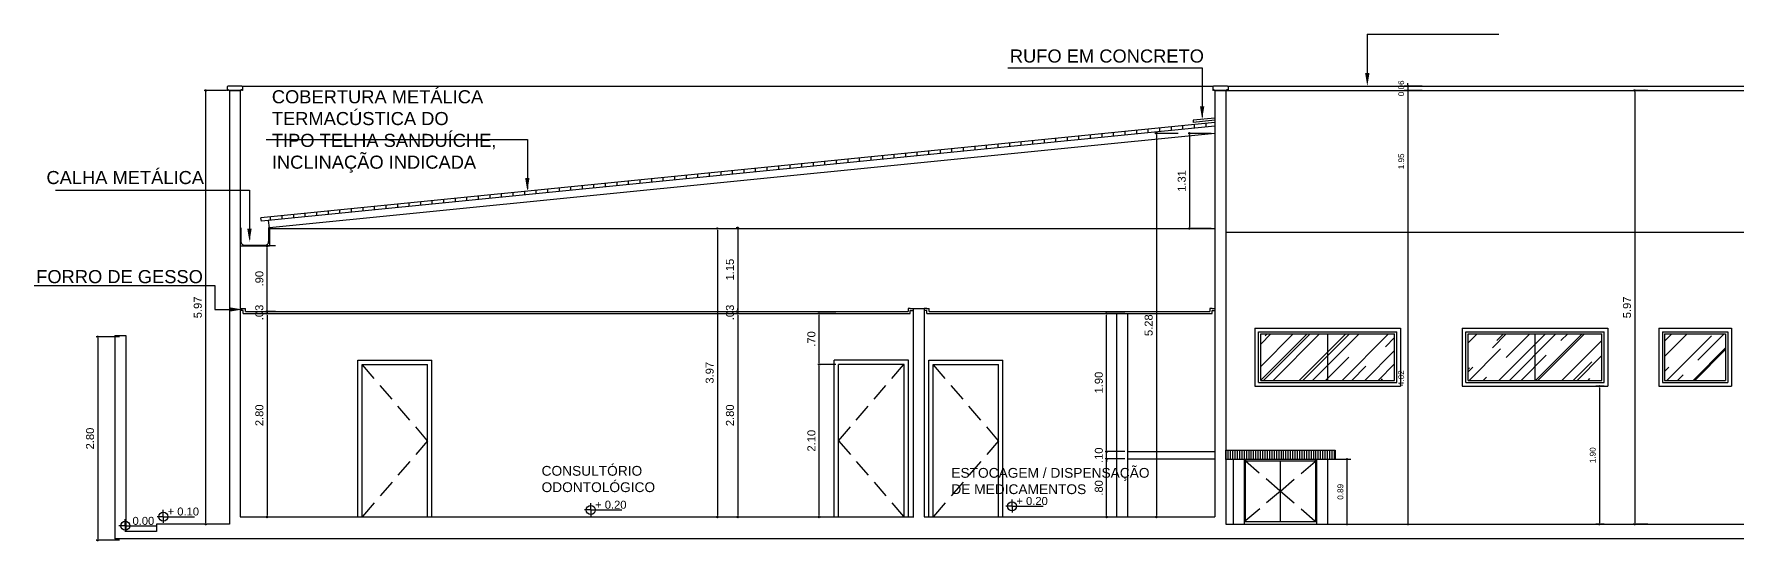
# Model space of a CAD drawing. Header units: millimetres. Extents: x 2125 to 3408, y 1171 to 1686.
# Drawn here: x 2523.43 to 2546.85, y 1482.05 to 1489.02 of the extents above; entities that cross this region are included whole.
import ezdxf

# ---------------------------------------------------------------- set-up
doc = ezdxf.new("R2010")
doc.units = ezdxf.units.MM
doc.linetypes.add('HIDDEN', pattern=[0.375, 0.25, -0.125])
for name, color, linetype in [('cobertura', 1, 'Continuous'), ('cotas', 7, 'Continuous'), ('ESQUADRIA', 3, 'Continuous'), ('Esquadrias_Portas', 2, 'Continuous'), ('LAYOUT', 7, 'Continuous'), ('PAREDE', 4, 'Continuous'), ('Paredes_Alvenaria', 4, 'Continuous'), ('TEXTO01', 7, 'Continuous'), ('TEXTO02', 3, 'Continuous'), ('TEXTO03', 2, 'Continuous')]:
    doc.layers.add(name, color=color, linetype=linetype)
doc.styles.add('ROMANS', font='arial.ttf')
doc.styles.get("Standard").update_dxf_attribs({"font": 'arial.ttf'})
doc.styles.add('TEXTO1', font='swissko.ttf', dxfattribs={"width": 0.6, "height": 0.1})
doc.dimstyles.new('ESCALA 50', dxfattribs={"dimtxt": 0.08, "dimasz": 0.02, "dimexe": 0.05, "dimexo": 0.05, "dimgap": 0.05, "dimtad": 1, "dimlfac": -10, "dimzin": 1, "dimdsep": 46, "dimtxsty": 'ROMANS', "dimblk1": 'PPC', "dimblk2": 'PPC', "dimsah": 1, "dimcen": 0.02, "dimclrd": 7, "dimclre": 7, "dimclrt": 3, "dimadec": 0, "dimazin": 0, "dimtfac": 1, "dimtix": 1, "dimtmove": 1, "dimatfit": 3, "dimldrblk": 'PPC', "dimfxl": 0, "dimtolj": 1, "dimtzin": 12, "dimarcsym": 0})
doc.dimstyles.new('ESCALA75', dxfattribs={"dimtxt": 0.11, "dimasz": 0.02, "dimexe": 0.02, "dimexo": 0.04, "dimgap": 0.05, "dimtad": 1, "dimzin": 4, "dimdsep": 46, "dimtxsty": 'ROMANS', "dimblk1": 'PPC', "dimblk2": 'PPC', "dimsah": 1, "dimcen": 0.02, "dimclrd": 7, "dimclre": 7, "dimclrt": 3, "dimazin": 1, "dimtfac": 1, "dimtix": 1, "dimtmove": 0, "dimatfit": 3, "dimldrblk": 'PPC', "dimfxl": 0, "dimtolj": 1, "dimtzin": 12, "dimarcsym": 0})

# ---------------------------------------------------------------- blocks, each defined once
blk = doc.blocks.new('PPC')
at = {"color": 2}
blk.add_circle((0, 0), 0.5, dxfattribs=at)
blk = doc.blocks.new('*D398')
at = {"color": 7, "lineweight": -2, "transparency": 16777216}
for p, q in [((2524.607, 1484.856), (2524.287, 1484.856)), ((2524.307, 1484.836), (2524.307, 1482.076)), ((2524.607, 1482.056), (2524.287, 1482.056))]:
    blk.add_line(p, q, dxfattribs=at)
at = {"layer": 'DEFPOINTS', "color": 0, "transparency": 16777216}
for p in [(2524.841, 1484.856), (2524.307, 1482.056), (2524.841, 1482.056)]:
    blk.add_point(p, dxfattribs=at)
at = {"color": 7, "lineweight": -2, "transparency": 16777216, "xscale": 0.02, "yscale": 0.02, "zscale": 0.02}
for p, rotation in [((2524.307, 1484.856), 90), ((2524.307, 1482.056), 270)]:
    blk.add_blockref('PPC', p, dxfattribs=dict(at, rotation=rotation))
at = {"color": 3, "transparency": 16777216, "insert": (2524.201, 1483.456), "char_height": 0.11, "attachment_point": 5, "rotation": 90, "style": 'ROMANS'}
blk.add_mtext('\\A1;2.80', dxfattribs=at)
blk = doc.blocks.new('*D399')
at = {"color": 7, "lineweight": -2, "transparency": 16777216}
for p, q in [((2526.076, 1488.246), (2525.769, 1488.246)), ((2525.789, 1488.226), (2525.789, 1482.296)), ((2526.076, 1482.276), (2525.769, 1482.276))]:
    blk.add_line(p, q, dxfattribs=at)
at = {"layer": 'DEFPOINTS', "color": 0, "transparency": 16777216}
for p in [(2526.116, 1488.246), (2525.789, 1482.276), (2526.116, 1482.276)]:
    blk.add_point(p, dxfattribs=at)
at = {"color": 7, "lineweight": -2, "transparency": 16777216, "xscale": 0.02, "yscale": 0.02, "zscale": 0.02}
for p, rotation in [((2525.789, 1488.246), 90), ((2525.789, 1482.276), 270)]:
    blk.add_blockref('PPC', p, dxfattribs=dict(at, rotation=rotation))
at = {"color": 3, "transparency": 16777216, "insert": (2525.682, 1485.261), "char_height": 0.11, "attachment_point": 5, "rotation": 90, "style": 'ROMANS'}
blk.add_mtext('\\A1;5.97', dxfattribs=at)
blk = doc.blocks.new('*D400')
at = {"color": 7, "lineweight": -2, "transparency": 16777216}
for p, q in [((2526.535, 1485.206), (2526.655, 1485.206)), ((2526.635, 1485.176), (2526.615, 1485.176)), ((2526.635, 1485.226), (2526.635, 1485.246)), ((2526.635, 1485.206), (2526.635, 1485.176)), ((2526.635, 1485.156), (2526.635, 1485.136))]:
    blk.add_line(p, q, dxfattribs=at)
at = {"layer": 'DEFPOINTS', "color": 0, "transparency": 16777216}
for p in [(2526.495, 1485.206), (2526.635, 1485.176), (2526.645, 1485.176)]:
    blk.add_point(p, dxfattribs=at)
at = {"color": 7, "lineweight": -2, "transparency": 16777216, "xscale": 0.02, "yscale": 0.02, "zscale": 0.02}
for p, rotation in [((2526.635, 1485.206), 270), ((2526.635, 1485.176), 90)]:
    blk.add_blockref('PPC', p, dxfattribs=dict(at, rotation=rotation))
at = {"color": 3, "transparency": 16777216, "insert": (2526.528, 1485.191), "char_height": 0.11, "attachment_point": 5, "rotation": 90, "style": 'ROMANS'}
blk.add_mtext('\\A1;.03', dxfattribs=at)
blk = doc.blocks.new('*D401')
at = {"color": 7, "lineweight": -2, "transparency": 16777216}
for p, q in [((2526.635, 1485.176), (2526.615, 1485.176)), ((2526.635, 1485.156), (2526.635, 1482.396)), ((2526.68, 1482.376), (2526.615, 1482.376))]:
    blk.add_line(p, q, dxfattribs=at)
at = {"layer": 'DEFPOINTS', "color": 0, "transparency": 16777216}
for p in [(2526.645, 1485.176), (2526.635, 1482.376), (2526.72, 1482.376)]:
    blk.add_point(p, dxfattribs=at)
at = {"color": 7, "lineweight": -2, "transparency": 16777216, "xscale": 0.02, "yscale": 0.02, "zscale": 0.02}
for p, rotation in [((2526.635, 1485.176), 90), ((2526.635, 1482.376), 270)]:
    blk.add_blockref('PPC', p, dxfattribs=dict(at, rotation=rotation))
at = {"color": 3, "transparency": 16777216, "insert": (2526.529, 1483.776), "char_height": 0.11, "attachment_point": 5, "rotation": 90, "style": 'ROMANS'}
blk.add_mtext('\\A1;2.80', dxfattribs=at)
blk = doc.blocks.new('*D402')
at = {"color": 7, "lineweight": -2, "transparency": 16777216}
for p, q in [((2532.826, 1486.346), (2532.806, 1486.346)), ((2532.826, 1486.326), (2532.826, 1482.396)), ((2532.826, 1482.376), (2532.806, 1482.376))]:
    blk.add_line(p, q, dxfattribs=at)
at = {"layer": 'DEFPOINTS', "color": 0, "transparency": 16777216}
for p in [(2532.826, 1486.346), (2532.826, 1482.376), (2532.826, 1482.376)]:
    blk.add_point(p, dxfattribs=at)
at = {"color": 7, "lineweight": -2, "transparency": 16777216, "xscale": 0.02, "yscale": 0.02, "zscale": 0.02}
for p, rotation in [((2532.826, 1486.346), 90), ((2532.826, 1482.376), 270)]:
    blk.add_blockref('PPC', p, dxfattribs=dict(at, rotation=rotation))
at = {"color": 3, "transparency": 16777216, "insert": (2532.719, 1484.361), "char_height": 0.11, "attachment_point": 5, "rotation": 90, "style": 'ROMANS'}
blk.add_mtext('\\A1;3.97', dxfattribs=at)
blk = doc.blocks.new('*D403')
at = {"color": 7, "lineweight": -2, "transparency": 16777216}
for p, q in [((2533.104, 1485.206), (2533.084, 1485.206)), ((2533.104, 1485.176), (2533.084, 1485.176)), ((2533.104, 1485.226), (2533.104, 1485.246)), ((2533.104, 1485.206), (2533.104, 1485.176)), ((2533.104, 1485.156), (2533.104, 1485.136))]:
    blk.add_line(p, q, dxfattribs=at)
at = {"layer": 'DEFPOINTS', "color": 0, "transparency": 16777216}
for p in [(2533.104, 1485.206), (2533.104, 1485.176), (2533.104, 1485.176)]:
    blk.add_point(p, dxfattribs=at)
at = {"color": 7, "lineweight": -2, "transparency": 16777216, "xscale": 0.02, "yscale": 0.02, "zscale": 0.02}
for p, rotation in [((2533.104, 1485.206), 270), ((2533.104, 1485.176), 90)]:
    blk.add_blockref('PPC', p, dxfattribs=dict(at, rotation=rotation))
at = {"color": 3, "transparency": 16777216, "insert": (2532.998, 1485.191), "char_height": 0.11, "attachment_point": 5, "rotation": 90, "style": 'ROMANS'}
blk.add_mtext('\\A1;.03', dxfattribs=at)
blk = doc.blocks.new('*D404')
at = {"color": 7, "lineweight": -2, "transparency": 16777216}
for p, q in [((2533.104, 1485.176), (2533.084, 1485.176)), ((2533.104, 1485.156), (2533.104, 1482.396)), ((2533.104, 1482.376), (2533.084, 1482.376))]:
    blk.add_line(p, q, dxfattribs=at)
at = {"layer": 'DEFPOINTS', "color": 0, "transparency": 16777216}
for p in [(2533.104, 1485.176), (2533.104, 1482.376), (2533.104, 1482.376)]:
    blk.add_point(p, dxfattribs=at)
at = {"color": 7, "lineweight": -2, "transparency": 16777216, "xscale": 0.02, "yscale": 0.02, "zscale": 0.02}
for p, rotation in [((2533.104, 1485.176), 90), ((2533.104, 1482.376), 270)]:
    blk.add_blockref('PPC', p, dxfattribs=dict(at, rotation=rotation))
at = {"color": 3, "transparency": 16777216, "insert": (2532.998, 1483.776), "char_height": 0.11, "attachment_point": 5, "rotation": 90, "style": 'ROMANS'}
blk.add_mtext('\\A1;2.80', dxfattribs=at)
blk = doc.blocks.new('*D405')
at = {"color": 7, "lineweight": -2, "transparency": 16777216}
for p, q in [((2539.615, 1487.656), (2539.295, 1487.656)), ((2539.315, 1487.636), (2539.315, 1486.366)), ((2539.615, 1486.346), (2539.295, 1486.346))]:
    blk.add_line(p, q, dxfattribs=at)
at = {"layer": 'DEFPOINTS', "color": 0, "transparency": 16777216}
for p in [(2539.666, 1487.656), (2539.315, 1486.346), (2539.666, 1486.346)]:
    blk.add_point(p, dxfattribs=at)
at = {"color": 7, "lineweight": -2, "transparency": 16777216, "xscale": 0.02, "yscale": 0.02, "zscale": 0.02}
for p, rotation in [((2539.315, 1487.656), 90), ((2539.315, 1486.346), 270)]:
    blk.add_blockref('PPC', p, dxfattribs=dict(at, rotation=rotation))
at = {"color": 3, "transparency": 16777216, "insert": (2539.209, 1487.001), "char_height": 0.11, "attachment_point": 5, "rotation": 90, "style": 'ROMANS'}
blk.add_mtext('\\A1;1.31', dxfattribs=at)
blk = doc.blocks.new('*D406')
at = {"color": 7, "lineweight": -2, "transparency": 16777216}
for p, q in [((2539.16, 1487.656), (2538.84, 1487.656)), ((2538.86, 1487.636), (2538.86, 1482.396)), ((2539.16, 1482.376), (2538.84, 1482.376))]:
    blk.add_line(p, q, dxfattribs=at)
at = {"layer": 'DEFPOINTS', "color": 0, "transparency": 16777216}
for p in [(2539.666, 1487.656), (2538.86, 1482.376), (2539.666, 1482.376)]:
    blk.add_point(p, dxfattribs=at)
at = {"color": 7, "lineweight": -2, "transparency": 16777216, "xscale": 0.02, "yscale": 0.02, "zscale": 0.02}
for p, rotation in [((2538.86, 1487.656), 90), ((2538.86, 1482.376), 270)]:
    blk.add_blockref('PPC', p, dxfattribs=dict(at, rotation=rotation))
at = {"color": 3, "transparency": 16777216, "insert": (2538.754, 1485.016), "char_height": 0.11, "attachment_point": 5, "rotation": 90, "style": 'ROMANS'}
blk.add_mtext('\\A1;5.28', dxfattribs=at)
blk = doc.blocks.new('*D407')
at = {"color": 7, "lineweight": -2, "transparency": 16777216}
for p, q in [((2545.615, 1488.246), (2545.416, 1488.246)), ((2545.436, 1488.226), (2545.436, 1482.296)), ((2545.615, 1482.276), (2545.416, 1482.276))]:
    blk.add_line(p, q, dxfattribs=at)
at = {"layer": 'DEFPOINTS', "color": 0, "transparency": 16777216}
for p in [(2545.655, 1488.246), (2545.436, 1482.276), (2545.655, 1482.276)]:
    blk.add_point(p, dxfattribs=at)
at = {"color": 7, "lineweight": -2, "transparency": 16777216, "xscale": 0.02, "yscale": 0.02, "zscale": 0.02}
for p, rotation in [((2545.436, 1488.246), 90), ((2545.436, 1482.276), 270)]:
    blk.add_blockref('PPC', p, dxfattribs=dict(at, rotation=rotation))
at = {"color": 3, "transparency": 16777216, "insert": (2545.33, 1485.261), "char_height": 0.11, "attachment_point": 5, "rotation": 90, "style": 'ROMANS'}
blk.add_mtext('\\A1;5.97', dxfattribs=at)
blk = doc.blocks.new('*D490')
at = {"color": 7, "lineweight": -2, "transparency": 16777216}
for p, q in [((2538.426, 1483.176), (2538.155, 1483.176)), ((2538.175, 1482.396), (2538.175, 1483.156)), ((2538.426, 1482.376), (2538.155, 1482.376))]:
    blk.add_line(p, q, dxfattribs=at)
at = {"layer": 'DEFPOINTS', "color": 0, "transparency": 16777216}
for p in [(2538.175, 1483.176), (2538.466, 1483.176), (2538.466, 1482.376)]:
    blk.add_point(p, dxfattribs=at)
at = {"color": 7, "lineweight": -2, "transparency": 16777216, "xscale": 0.02, "yscale": 0.02, "zscale": 0.02}
for p, rotation in [((2538.175, 1483.176), 90), ((2538.175, 1482.376), 270)]:
    blk.add_blockref('PPC', p, dxfattribs=dict(at, rotation=rotation))
at = {"color": 3, "transparency": 16777216, "insert": (2538.069, 1482.776), "char_height": 0.11, "attachment_point": 5, "rotation": 90, "style": 'ROMANS'}
blk.add_mtext('\\A1;.80', dxfattribs=at)
blk = doc.blocks.new('*D491')
at = {"color": 7, "lineweight": -2, "transparency": 16777216}
for p, q in [((2538.426, 1483.276), (2538.155, 1483.276)), ((2538.426, 1483.176), (2538.155, 1483.176)), ((2538.175, 1483.296), (2538.175, 1483.316)), ((2538.175, 1483.176), (2538.175, 1483.276)), ((2538.175, 1483.156), (2538.175, 1483.136))]:
    blk.add_line(p, q, dxfattribs=at)
at = {"layer": 'DEFPOINTS', "color": 0, "transparency": 16777216}
for p in [(2538.175, 1483.276), (2538.466, 1483.276), (2538.466, 1483.176)]:
    blk.add_point(p, dxfattribs=at)
at = {"color": 7, "lineweight": -2, "transparency": 16777216, "xscale": 0.02, "yscale": 0.02, "zscale": 0.02}
for p, rotation in [((2538.175, 1483.276), 270), ((2538.175, 1483.176), 90)]:
    blk.add_blockref('PPC', p, dxfattribs=dict(at, rotation=rotation))
at = {"color": 3, "transparency": 16777216, "insert": (2538.069, 1483.226), "char_height": 0.11, "attachment_point": 5, "rotation": 90, "style": 'ROMANS'}
blk.add_mtext('\\A1;.10', dxfattribs=at)
blk = doc.blocks.new('*D492')
at = {"color": 7, "lineweight": -2, "transparency": 16777216}
for p, q in [((2538.426, 1485.176), (2538.155, 1485.176)), ((2538.175, 1483.296), (2538.175, 1485.156)), ((2538.426, 1483.276), (2538.155, 1483.276))]:
    blk.add_line(p, q, dxfattribs=at)
at = {"layer": 'DEFPOINTS', "color": 0, "transparency": 16777216}
for p in [(2538.175, 1485.176), (2538.466, 1485.176), (2538.466, 1483.276)]:
    blk.add_point(p, dxfattribs=at)
at = {"color": 7, "lineweight": -2, "transparency": 16777216, "xscale": 0.02, "yscale": 0.02, "zscale": 0.02}
for p, rotation in [((2538.175, 1485.176), 90), ((2538.175, 1483.276), 270)]:
    blk.add_blockref('PPC', p, dxfattribs=dict(at, rotation=rotation))
at = {"color": 3, "transparency": 16777216, "insert": (2538.069, 1484.226), "char_height": 0.11, "attachment_point": 5, "rotation": 90, "style": 'ROMANS'}
blk.add_mtext('\\A1;1.90', dxfattribs=at)
blk = doc.blocks.new('new block4')
at = {"layer": 'TEXTO01'}
h = blk.add_hatch(dxfattribs=at)
h.set_pattern_fill('ANGLE', color=256)
h.set_pattern_definition([(0, (-2260.456, -913.906), (0, 6.985), [5.08, -1.905]), (90, (-2260.456, -913.906), (-6.985, 4e-16), [5.08, -1.905])])
h.paths.add_polyline_path([(0, 0), (0, -0.062, 0.414214), (0.062, 0)])
h.paths.add_polyline_path([(0, 0), (0, 0.062, 0.414214), (-0.062, 0)])
for q in [(-0.086, 0), (0, 0.093), (0.429, 0), (0, -0.085)]:
    blk.add_line((0, 0), q, dxfattribs=at)
blk.add_circle((0, 0), 0.0624, dxfattribs=at)
blk = doc.blocks.new('*D493')
at = {"color": 7, "lineweight": -2, "transparency": 16777216}
for p, q in [((2526.749, 1486.106), (2526.615, 1486.106)), ((2526.635, 1485.226), (2526.635, 1486.086)), ((2526.749, 1485.206), (2526.615, 1485.206))]:
    blk.add_line(p, q, dxfattribs=at)
at = {"layer": 'DEFPOINTS', "color": 0, "transparency": 16777216}
for p in [(2526.635, 1486.106), (2526.789, 1486.106), (2526.789, 1485.206)]:
    blk.add_point(p, dxfattribs=at)
at = {"color": 7, "lineweight": -2, "transparency": 16777216, "xscale": 0.02, "yscale": 0.02, "zscale": 0.02}
for p, rotation in [((2526.635, 1486.106), 90), ((2526.635, 1485.206), 270)]:
    blk.add_blockref('PPC', p, dxfattribs=dict(at, rotation=rotation))
at = {"color": 3, "transparency": 16777216, "insert": (2526.529, 1485.656), "char_height": 0.11, "attachment_point": 5, "rotation": 90, "style": 'ROMANS'}
blk.add_mtext('\\A1;.90', dxfattribs=at)
blk = doc.blocks.new('*D494')
at = {"color": 7, "lineweight": -2, "transparency": 16777216}
for p, q in [((2534.451, 1484.476), (2534.204, 1484.476)), ((2534.224, 1482.396), (2534.224, 1484.456)), ((2534.451, 1482.376), (2534.204, 1482.376))]:
    blk.add_line(p, q, dxfattribs=at)
at = {"layer": 'DEFPOINTS', "color": 0, "transparency": 16777216}
for p in [(2534.224, 1484.476), (2534.491, 1484.476), (2534.491, 1482.376)]:
    blk.add_point(p, dxfattribs=at)
at = {"color": 7, "lineweight": -2, "transparency": 16777216, "xscale": 0.02, "yscale": 0.02, "zscale": 0.02}
for p, rotation in [((2534.224, 1484.476), 90), ((2534.224, 1482.376), 270)]:
    blk.add_blockref('PPC', p, dxfattribs=dict(at, rotation=rotation))
at = {"color": 3, "transparency": 16777216, "insert": (2534.118, 1483.426), "char_height": 0.11, "attachment_point": 5, "rotation": 90, "style": 'ROMANS'}
blk.add_mtext('\\A1;2.10', dxfattribs=at)
blk = doc.blocks.new('*D653')
at = {"color": 7, "lineweight": -2, "transparency": 16777216}
for p, q in [((2533.104, 1486.356), (2533.084, 1486.356)), ((2533.104, 1486.336), (2533.104, 1485.226)), ((2533.104, 1485.206), (2533.084, 1485.206))]:
    blk.add_line(p, q, dxfattribs=at)
at = {"layer": 'DEFPOINTS', "color": 0, "transparency": 16777216}
for p in [(2533.104, 1486.356), (2533.104, 1485.206), (2533.104, 1485.206)]:
    blk.add_point(p, dxfattribs=at)
at = {"color": 7, "lineweight": -2, "transparency": 16777216, "xscale": 0.02, "yscale": 0.02, "zscale": 0.02}
for p, rotation in [((2533.104, 1486.356), 90), ((2533.104, 1485.206), 270)]:
    blk.add_blockref('PPC', p, dxfattribs=dict(at, rotation=rotation))
at = {"color": 3, "transparency": 16777216, "insert": (2532.998, 1485.781), "char_height": 0.11, "attachment_point": 5, "rotation": 90, "style": 'ROMANS'}
blk.add_mtext('\\A1;1.15', dxfattribs=at)
blk = doc.blocks.new('*D992')
at = {"color": 7, "lineweight": -2, "transparency": 16777216}
for p, q in [((2542.317, 1488.326), (2542.317, 1488.346)), ((2542.512, 1488.306), (2542.267, 1488.306)), ((2542.512, 1488.246), (2542.267, 1488.246)), ((2542.317, 1488.306), (2542.317, 1488.246)), ((2542.317, 1488.226), (2542.317, 1488.206))]:
    blk.add_line(p, q, dxfattribs=at)
at = {"layer": 'DEFPOINTS', "color": 0, "transparency": 16777216}
for p in [(2542.317, 1488.246), (2542.562, 1488.306), (2542.562, 1488.246)]:
    blk.add_point(p, dxfattribs=at)
at = {"color": 7, "lineweight": -2, "transparency": 16777216, "xscale": 0.02, "yscale": 0.02, "zscale": 0.02}
for p, rotation in [((2542.317, 1488.306), 270), ((2542.317, 1488.246), 90)]:
    blk.add_blockref('PPC', p, dxfattribs=dict(at, rotation=rotation))
at = {"color": 3, "transparency": 16777216, "insert": (2542.226, 1488.276), "char_height": 0.08, "attachment_point": 5, "rotation": 90, "style": 'ROMANS'}
blk.add_mtext('\\A1;0.06', dxfattribs=at)
blk = doc.blocks.new('*D993')
at = {"color": 7, "lineweight": -2, "transparency": 16777216}
for p, q in [((2542.512, 1488.246), (2542.267, 1488.246)), ((2542.317, 1488.226), (2542.317, 1486.316))]:
    blk.add_line(p, q, dxfattribs=at)
at = {"layer": 'DEFPOINTS', "color": 0, "transparency": 16777216}
for p in [(2542.562, 1488.246), (2542.317, 1486.296), (2542.317, 1486.296)]:
    blk.add_point(p, dxfattribs=at)
at = {"color": 7, "lineweight": -2, "transparency": 16777216, "xscale": 0.02, "yscale": 0.02, "zscale": 0.02}
for p, rotation in [((2542.317, 1488.246), 90), ((2542.317, 1486.296), 270)]:
    blk.add_blockref('PPC', p, dxfattribs=dict(at, rotation=rotation))
at = {"color": 3, "transparency": 16777216, "insert": (2542.226, 1487.271), "char_height": 0.08, "attachment_point": 5, "rotation": 90, "style": 'ROMANS'}
blk.add_mtext('\\A1;1.95', dxfattribs=at)
blk = doc.blocks.new('*D994')
at = {"color": 7, "lineweight": -2, "transparency": 16777216}
blk.add_line((2542.317, 1486.276), (2542.317, 1482.296), dxfattribs=at)
at = {"layer": 'DEFPOINTS', "color": 0, "transparency": 16777216}
for p in [(2542.317, 1486.296), (2542.317, 1482.276), (2542.317, 1482.276)]:
    blk.add_point(p, dxfattribs=at)
at = {"color": 7, "lineweight": -2, "transparency": 16777216, "xscale": 0.02, "yscale": 0.02, "zscale": 0.02}
for p, rotation in [((2542.317, 1486.296), 90), ((2542.317, 1482.276), 270)]:
    blk.add_blockref('PPC', p, dxfattribs=dict(at, rotation=rotation))
at = {"color": 3, "transparency": 16777216, "insert": (2542.226, 1484.286), "char_height": 0.08, "attachment_point": 5, "rotation": 90, "style": 'ROMANS'}
blk.add_mtext('\\A1;4.02', dxfattribs=at)
blk = doc.blocks.new('*D1001')
at = {"color": 7, "lineweight": -2, "transparency": 16777216}
for p, q in [((2534.451, 1485.176), (2534.204, 1485.176)), ((2534.224, 1484.496), (2534.224, 1485.156)), ((2534.451, 1484.476), (2534.204, 1484.476))]:
    blk.add_line(p, q, dxfattribs=at)
at = {"layer": 'DEFPOINTS', "color": 0, "transparency": 16777216}
for p in [(2534.224, 1485.176), (2534.491, 1485.176), (2534.491, 1484.476)]:
    blk.add_point(p, dxfattribs=at)
at = {"color": 7, "lineweight": -2, "transparency": 16777216, "xscale": 0.02, "yscale": 0.02, "zscale": 0.02}
for p, rotation in [((2534.224, 1485.176), 90), ((2534.224, 1484.476), 270)]:
    blk.add_blockref('PPC', p, dxfattribs=dict(at, rotation=rotation))
at = {"color": 3, "transparency": 16777216, "insert": (2534.118, 1484.826), "char_height": 0.11, "attachment_point": 5, "rotation": 90, "style": 'ROMANS'}
blk.add_mtext('\\A1;.70', dxfattribs=at)
blk = doc.blocks.new('*D1150')
at = {"color": 7, "lineweight": -2, "transparency": 16777216}
for p, q in [((2541.266, 1483.17), (2541.531, 1483.17)), ((2541.481, 1482.296), (2541.481, 1483.15)), ((2541.266, 1482.276), (2541.531, 1482.276))]:
    blk.add_line(p, q, dxfattribs=at)
at = {"layer": 'DEFPOINTS', "color": 0, "transparency": 16777216}
for p in [(2541.216, 1483.17), (2541.481, 1483.17), (2541.216, 1482.276)]:
    blk.add_point(p, dxfattribs=at)
at = {"color": 7, "lineweight": -2, "transparency": 16777216, "xscale": 0.02, "yscale": 0.02, "zscale": 0.02}
for p, rotation in [((2541.481, 1483.17), 90), ((2541.481, 1482.276), 270)]:
    blk.add_blockref('PPC', p, dxfattribs=dict(at, rotation=rotation))
at = {"color": 3, "transparency": 16777216, "insert": (2541.39, 1482.723), "char_height": 0.08, "attachment_point": 5, "rotation": 90, "style": 'ROMANS'}
blk.add_mtext('\\A1;0.89', dxfattribs=at)
blk = doc.blocks.new('*D1151')
at = {"color": 7, "lineweight": -2, "transparency": 16777216}
for p, q in [((2545.016, 1484.176), (2544.9, 1484.176)), ((2544.95, 1484.156), (2544.95, 1482.296)), ((2545.016, 1482.276), (2544.9, 1482.276))]:
    blk.add_line(p, q, dxfattribs=at)
at = {"layer": 'DEFPOINTS', "color": 0, "transparency": 16777216}
for p in [(2545.066, 1484.176), (2544.95, 1482.276), (2545.066, 1482.276)]:
    blk.add_point(p, dxfattribs=at)
at = {"color": 7, "lineweight": -2, "transparency": 16777216, "xscale": 0.02, "yscale": 0.02, "zscale": 0.02}
for p, rotation in [((2544.95, 1484.176), 90), ((2544.95, 1482.276), 270)]:
    blk.add_blockref('PPC', p, dxfattribs=dict(at, rotation=rotation))
at = {"color": 3, "transparency": 16777216, "insert": (2544.859, 1483.226), "char_height": 0.08, "attachment_point": 5, "rotation": 90, "style": 'ROMANS'}
blk.add_mtext('\\A1;1.90', dxfattribs=at)

msp = doc.modelspace()

# ---------------------------------------------------------------- hatches: boundary and pattern name
h = msp.add_hatch()
h.set_pattern_fill('ANGLE', color=256)
h.set_pattern_definition([(0, (-1.6975, 6.483), (0, 6.985), [5.08, -1.905]), (90, (-1.6975, 6.483), (-6.985, 4e-16), [5.08, -1.905])])
h.paths.add_polyline_path([(2526.6656, 1486.1062), (2526.6656, 1486.3562), (2526.6556, 1486.3562), (2526.6556, 1486.1662, -0.4142136), (2526.6056, 1486.1162), (2526.3256, 1486.1162, -0.4142136), (2526.2756, 1486.1662), (2526.2756, 1486.3562), (2526.2656, 1486.3562), (2526.2656, 1486.1062)])
h = msp.add_hatch()
h.set_pattern_fill('AR-RROOF', color=1, scale=0.015, angle=45)
h.paths.add_polyline_path([(2541.2156, 1484.8962), (2540.2956, 1484.8962), (2540.2956, 1484.2562), (2541.2156, 1484.2562)])
h.paths.add_polyline_path([(2542.1356, 1484.8962), (2541.2156, 1484.8962), (2541.2156, 1484.2562), (2542.1356, 1484.2562)])
h.paths.add_polyline_path([(2544.0656, 1484.8962), (2543.1456, 1484.8962), (2543.1456, 1484.2562), (2544.0656, 1484.2562)])
h.paths.add_polyline_path([(2544.9856, 1484.8962), (2544.0656, 1484.8962), (2544.0656, 1484.2562), (2544.9856, 1484.2562)])
h.paths.add_polyline_path([(2546.6856, 1484.8962), (2545.8456, 1484.8962), (2545.8456, 1484.2562), (2546.6856, 1484.2562)])
h.paths.add_polyline_path([(2548.5656, 1484.8962), (2547.6456, 1484.8962), (2547.6456, 1484.2562), (2548.5656, 1484.2562)])
h.paths.add_polyline_path([(2549.4856, 1484.8962), (2548.5656, 1484.8962), (2548.5656, 1484.2562), (2549.4856, 1484.2562)])
h.paths.add_polyline_path([(2560.7606, 1484.8962), (2559.9206, 1484.8962), (2559.9206, 1484.2562), (2560.7606, 1484.2562)])
h.paths.add_polyline_path([(2563.2656, 1484.8962), (2562.3456, 1484.8962), (2562.3456, 1484.2562), (2563.2656, 1484.2562)])
h.paths.add_polyline_path([(2564.1856, 1484.8962), (2563.2656, 1484.8962), (2563.2656, 1484.2562), (2564.1856, 1484.2562)])
h.paths.add_polyline_path([(2566.5156, 1484.8962), (2565.5956, 1484.8962), (2565.5956, 1484.2562), (2566.5156, 1484.2562)])
h.paths.add_polyline_path([(2567.4356, 1484.8962), (2566.5156, 1484.8962), (2566.5156, 1484.2562), (2567.4356, 1484.2562)])
h.paths.add_polyline_path([(2569.2356, 1484.8962), (2568.3956, 1484.8962), (2568.3956, 1484.2562), (2569.2356, 1484.2562)])
h.paths.add_polyline_path([(2570.5856, 1484.8962), (2569.7456, 1484.8962), (2569.7456, 1484.2562), (2570.5856, 1484.2562)])
at = {"layer": 'cobertura'}
h = msp.add_hatch(dxfattribs=at)
h.set_pattern_fill('ANSI31', color=256, scale=0.05, angle=45)
h.set_pattern_definition([(90, (392.60712, 917.79265), (-0.15875, 3e-17), [])])
h.paths.add_polyline_path([(2539.6656, 1487.7567), (2539.6656, 1487.807), (2526.5507, 1486.4955), (2526.5557, 1486.4457)])
h = msp.add_hatch(dxfattribs=at)
h.set_pattern_fill('ANSI31', color=256, scale=0.01, angle=45, style=0)
h.set_pattern_definition([(90, (1103.06491, 997.42931), (-0.03175, 3e-18), [])])
h.paths.add_polyline_path([(2539.8156, 1483.2963), (2539.8156, 1483.1696), (2541.3156, 1483.1696), (2541.3156, 1483.2963)])

# ---------------------------------------------------------------- linework, layer by layer
for p, q in [((2541.7598, 1489.0232), (2541.7598, 1488.4862)), ((2536.82, 1488.56), (2539.489, 1488.56)), ((2539.489, 1488.56), (2539.489, 1487.8803)), ((2526.2856, 1488.3062), (2539.6456, 1488.3062)), ((2526.6224, 1487.5721), (2530.2123, 1487.5721)), ((2530.2123, 1487.5721), (2530.2123, 1486.8924)), ((2523.7237, 1486.8739), (2526.3927, 1486.8739)), ((2526.3927, 1486.8739), (2526.3927, 1486.1942)), ((2526.2756, 1486.3562), (2526.2656, 1486.3562)), ((2526.2756, 1486.3562), (2526.2756, 1486.1662)), ((2526.6556, 1486.3562), (2526.6556, 1486.1662)), ((2526.6656, 1486.3562), (2526.6556, 1486.3562)), ((2526.6656, 1486.3562), (2526.6656, 1486.1062)), ((2526.6656, 1486.3462), (2539.6656, 1486.3462)), ((2526.2656, 1486.1062), (2526.6656, 1486.1062)), ((2526.3256, 1486.1162), (2526.6056, 1486.1162)), ((2523.4312, 1485.5634), (2525.9169, 1485.5634)), ((2525.9169, 1485.5634), (2525.9169, 1485.2323)), ((2525.9169, 1485.2323), (2526.1149, 1485.2323)), ((2526.2656, 1485.2462), (2526.3356, 1485.2462)), ((2526.3056, 1485.2162), (2526.2656, 1485.2162)), ((2526.3056, 1485.1762), (2526.3056, 1485.2162)), ((2526.3056, 1485.1762), (2535.4756, 1485.1762)), ((2526.3356, 1485.2062), (2526.3356, 1485.2462)), ((2526.3356, 1485.2062), (2535.4456, 1485.2062)), ((2535.4756, 1485.2462), (2535.4456, 1485.2462)), ((2535.4456, 1485.2462), (2535.4456, 1485.2062)), ((2535.4756, 1485.2462), (2535.5156, 1485.2462)), ((2535.4756, 1485.2162), (2535.5156, 1485.2162)), ((2535.4756, 1485.1762), (2535.4756, 1485.2162)), ((2535.7056, 1485.2462), (2535.6656, 1485.2462)), ((2535.7056, 1485.2162), (2535.6656, 1485.2162)), ((2535.7056, 1485.2462), (2535.7356, 1485.2462)), ((2535.7056, 1485.1762), (2535.7056, 1485.2162)), ((2535.7056, 1485.1762), (2539.6256, 1485.1762)), ((2535.7356, 1485.2062), (2535.7356, 1485.2462)), ((2535.7356, 1485.2062), (2539.5956, 1485.2062)), ((2539.6256, 1485.2462), (2539.5956, 1485.2462)), ((2539.5956, 1485.2462), (2539.5956, 1485.2062)), ((2539.6256, 1485.2462), (2539.6656, 1485.2462)), ((2539.6256, 1485.1762), (2539.6256, 1485.2162)), ((2539.6256, 1485.2162), (2539.6656, 1485.2162)), ((2538.4656, 1483.2762), (2539.6656, 1483.2762)), ((2538.4656, 1483.1762), (2539.6656, 1483.1762)), ((2540.0856, 1482.3162), (2541.0456, 1482.3162))]:
    msp.add_line(p, q)
at = {"color": 1, "linetype": 'HIDDEN'}
for p, q in [((2528.8406, 1483.4262), (2527.9406, 1484.4762)), ((2534.4906, 1483.4262), (2535.3906, 1484.4762)), ((2536.6906, 1483.4262), (2535.7906, 1484.4762)), ((2528.8406, 1483.4262), (2527.9406, 1482.3762)), ((2534.4906, 1483.4262), (2535.3906, 1482.3762)), ((2536.6906, 1483.4262), (2535.7906, 1482.3762)), ((2540.0856, 1483.1496), (2540.5656, 1482.7329)), ((2540.5656, 1482.7329), (2541.0456, 1483.1411)), ((2540.5656, 1482.7329), (2540.0756, 1482.3162)), ((2540.5656, 1482.7329), (2541.0456, 1482.3162))]:
    msp.add_line(p, q, dxfattribs=at)
for centre, start, end in [((2526.3256, 1486.1662), 180, 270), ((2526.6056, 1486.1662), 270, 360)]:
    msp.add_arc(centre, 0.05, start, end)
at = {"layer": 'cobertura'}
for p, q in [((2539.6656, 1487.807), (2526.5507, 1486.4955)), ((2539.6656, 1487.7567), (2526.5557, 1486.4457)), ((2539.6656, 1487.6562), (2526.6656, 1486.3562)), ((2526.5557, 1486.4457), (2526.5507, 1486.4955)), ((2526.6656, 1486.3562), (2526.6557, 1486.4557))]:
    msp.add_line(p, q, dxfattribs=at)
msp.add_lwpolyline([(2539.8156, 1483.2963), (2541.3156, 1483.2963), (2541.3156, 1483.1696), (2539.8156, 1483.1696)], close=True, dxfattribs=at)
at = {"layer": 'ESQUADRIA'}
for p, q in [((2539.8156, 1488.2462), (2549.9656, 1488.2462)), ((2539.8356, 1488.3062), (2549.9456, 1488.3062)), ((2539.6656, 1487.8673), (2539.3656, 1487.8373)), ((2539.3656, 1487.8373), (2539.3656, 1487.8071)), ((2539.6656, 1487.8371), (2539.3656, 1487.8071)), ((2539.8156, 1486.2962), (2549.9656, 1486.2962)), ((2538.3156, 1482.3762), (2538.3156, 1485.1762)), ((2538.4656, 1482.3762), (2538.4656, 1485.1762)), ((2540.2156, 1484.9762), (2540.2156, 1484.1762)), ((2540.2156, 1484.9762), (2542.2156, 1484.9762)), ((2540.2656, 1484.2262), (2540.2656, 1484.9262)), ((2540.2656, 1484.9262), (2542.1656, 1484.9262)), ((2540.2956, 1484.2562), (2540.2956, 1484.8962)), ((2540.2956, 1484.8962), (2542.1356, 1484.8962)), ((2541.2156, 1484.2562), (2541.2156, 1484.8962)), ((2542.1356, 1484.2562), (2542.1356, 1484.8962)), ((2542.1656, 1484.2262), (2542.1656, 1484.9262)), ((2542.2156, 1484.9762), (2542.2156, 1484.1762)), ((2543.0656, 1484.9762), (2543.0656, 1484.1762)), ((2543.0656, 1484.9762), (2545.0656, 1484.9762)), ((2543.1156, 1484.2262), (2543.1156, 1484.9262)), ((2543.1156, 1484.9262), (2545.0156, 1484.9262)), ((2543.1456, 1484.2562), (2543.1456, 1484.8962)), ((2543.1456, 1484.8962), (2544.9856, 1484.8962)), ((2544.0656, 1484.2562), (2544.0656, 1484.8962)), ((2544.9856, 1484.2562), (2544.9856, 1484.8962)), ((2545.0156, 1484.2262), (2545.0156, 1484.9262)), ((2545.0656, 1484.9762), (2545.0656, 1484.1762)), ((2545.7656, 1484.9762), (2545.7656, 1484.1762)), ((2545.7656, 1484.9762), (2546.7656, 1484.9762)), ((2545.8156, 1484.9262), (2545.8156, 1484.2262)), ((2545.8156, 1484.9262), (2546.7156, 1484.9262)), ((2545.8456, 1484.8962), (2545.8456, 1484.2562)), ((2545.8456, 1484.8962), (2546.6856, 1484.8962)), ((2546.6856, 1484.8962), (2546.6856, 1484.2562)), ((2546.7156, 1484.9262), (2546.7156, 1484.2262)), ((2546.7656, 1484.9762), (2546.7656, 1484.1762)), ((2540.2156, 1484.1762), (2542.2156, 1484.1762)), ((2540.2656, 1484.2262), (2542.1656, 1484.2262)), ((2540.2956, 1484.2562), (2542.1356, 1484.2562)), ((2543.0656, 1484.1762), (2545.0656, 1484.1762)), ((2543.1156, 1484.2262), (2545.0156, 1484.2262)), ((2543.1456, 1484.2562), (2544.9856, 1484.2562)), ((2545.7656, 1484.1762), (2546.7656, 1484.1762)), ((2545.8156, 1484.2262), (2546.7156, 1484.2262)), ((2545.8456, 1484.2562), (2546.6856, 1484.2562))]:
    msp.add_line(p, q, dxfattribs=at)
at = {"layer": 'Esquadrias_Portas'}
for p, q in [((2527.8806, 1484.5362), (2528.9006, 1484.5362)), ((2527.8806, 1482.3762), (2527.8806, 1484.5362)), ((2527.9406, 1484.4762), (2528.8406, 1484.4762)), ((2527.9406, 1482.3762), (2527.9406, 1484.4762)), ((2528.8406, 1482.3762), (2528.8406, 1484.4762)), ((2528.9006, 1482.3762), (2528.9006, 1484.5362)), ((2534.4306, 1482.3762), (2534.4306, 1484.5362)), ((2535.4506, 1484.5362), (2534.4306, 1484.5362)), ((2535.3906, 1484.4762), (2534.4906, 1484.4762)), ((2534.4906, 1482.3762), (2534.4906, 1484.4762)), ((2535.3906, 1482.3762), (2535.3906, 1484.4762)), ((2535.4506, 1482.3762), (2535.4506, 1484.5362)), ((2535.7306, 1484.5362), (2536.7506, 1484.5362)), ((2535.7306, 1482.3762), (2535.7306, 1484.5362)), ((2535.7906, 1484.4762), (2536.6906, 1484.4762)), ((2535.7906, 1482.3762), (2535.7906, 1484.4762)), ((2536.6906, 1482.3762), (2536.6906, 1484.4762)), ((2536.7506, 1482.3762), (2536.7506, 1484.5362))]:
    msp.add_line(p, q, dxfattribs=at)
at = {"layer": 'LAYOUT'}
msp.add_line((2541.7598, 1489.0232), (2543.5664, 1489.0232), dxfattribs=at)
for points in [[(2541.7898, 1488.4862), (2541.7598, 1488.3062), (2541.7298, 1488.4862)], [(2539.519, 1488.0296), (2539.489, 1487.8496), (2539.459, 1488.0296)], [(2530.2423, 1487.0416), (2530.2123, 1486.8616), (2530.1823, 1487.0416)], [(2526.4227, 1486.3435), (2526.3927, 1486.1635), (2526.3627, 1486.3435)], [(2526.1149, 1485.2623), (2526.2949, 1485.2323), (2526.1149, 1485.2023)]]:
    msp.add_solid(points, dxfattribs=at)
at = {"layer": 'PAREDE'}
for p, q in [((2526.0856, 1488.2962), (2526.0956, 1488.3062)), ((2526.0856, 1488.2962), (2526.0856, 1488.2462)), ((2526.0956, 1488.2462), (2526.0856, 1488.2462)), ((2526.2856, 1488.3062), (2526.0956, 1488.3062)), ((2526.1056, 1488.2562), (2526.0956, 1488.2562)), ((2526.0956, 1488.2562), (2526.0956, 1488.2462)), ((2526.1056, 1488.2462), (2526.1056, 1488.2562)), ((2526.2756, 1488.2462), (2526.1056, 1488.2462)), ((2526.1156, 1488.2462), (2526.1156, 1482.2762)), ((2526.1156, 1488.2462), (2526.2656, 1488.2462)), ((2526.1156, 1488.2462), (2526.2756, 1488.2462)), ((2526.2656, 1488.2462), (2526.2656, 1482.3762)), ((2526.2856, 1488.2562), (2526.2756, 1488.2562)), ((2526.2756, 1488.2562), (2526.2756, 1488.2462)), ((2526.2956, 1488.2962), (2526.2856, 1488.3062)), ((2526.2856, 1488.2462), (2526.2856, 1488.2562)), ((2526.2956, 1488.2462), (2526.2856, 1488.2462)), ((2526.2956, 1488.2962), (2526.2956, 1488.2462)), ((2539.6356, 1488.2962), (2539.6456, 1488.3062)), ((2539.6356, 1488.2962), (2539.6356, 1488.2462)), ((2539.6456, 1488.2462), (2539.6356, 1488.2462)), ((2539.8356, 1488.3062), (2539.6456, 1488.3062)), ((2539.6556, 1488.2562), (2539.6456, 1488.2562)), ((2539.6456, 1488.2562), (2539.6456, 1488.2462)), ((2539.6556, 1488.2462), (2539.6556, 1488.2562)), ((2539.8256, 1488.2462), (2539.6556, 1488.2462)), ((2539.6656, 1488.2462), (2539.8156, 1488.2462)), ((2539.6656, 1488.2462), (2539.8256, 1488.2462)), ((2539.8356, 1488.2562), (2539.8256, 1488.2562)), ((2539.8256, 1488.2562), (2539.8256, 1488.2462)), ((2539.8456, 1488.2962), (2539.8356, 1488.3062)), ((2539.8356, 1488.2462), (2539.8356, 1488.2562)), ((2539.8456, 1488.2462), (2539.8356, 1488.2462)), ((2539.8456, 1488.2962), (2539.8456, 1488.2462)), ((2524.5406, 1484.8762), (2524.6906, 1484.8762)), ((2524.5406, 1484.8762), (2524.5406, 1482.0762)), ((2524.6906, 1484.8762), (2524.6906, 1482.1762))]:
    msp.add_line(p, q, dxfattribs=at)
at = {"layer": 'PAREDE', "linetype": 'Continuous'}
for p, q in [((2526.2656, 1488.2462), (2526.1156, 1488.2462)), ((2539.6656, 1488.2462), (2539.6656, 1482.3762)), ((2539.8156, 1488.2462), (2539.6656, 1488.2462)), ((2539.8156, 1488.2462), (2539.6656, 1488.2462)), ((2539.8156, 1488.2462), (2539.8156, 1482.2762)), ((2535.5156, 1485.2462), (2535.5156, 1482.3762)), ((2535.5156, 1485.2462), (2535.6656, 1485.2462)), ((2535.6656, 1485.2462), (2535.6656, 1482.3762)), ((2526.1156, 1482.2762), (2525.1156, 1482.2762)), ((2525.1156, 1482.2762), (2525.1156, 1482.1762)), ((2526.2656, 1482.3762), (2535.5261, 1482.3762)), ((2535.6656, 1482.3762), (2539.6656, 1482.3762)), ((2539.8156, 1482.2762), (2549.9656, 1482.2762)), ((2585.1306, 1482.0762), (2524.5406, 1482.0762)), ((2525.1156, 1482.1762), (2524.6906, 1482.1762))]:
    msp.add_line(p, q, dxfattribs=at)
at = {"layer": 'Paredes_Alvenaria'}
for p, q in [((2539.9156, 1483.1696), (2539.9156, 1482.2762)), ((2540.0656, 1483.1696), (2540.0656, 1482.2762)), ((2541.0656, 1482.2762), (2541.0656, 1483.1696)), ((2541.2156, 1482.2762), (2541.2156, 1483.1696))]:
    msp.add_line(p, q, dxfattribs=at)
at = {"layer": 'Paredes_Alvenaria', "color": 2}
msp.add_line((2540.5656, 1482.3162), (2540.5656, 1483.1496), dxfattribs=at)
for points in [[(2541.0456, 1483.1696), (2540.0856, 1483.1696), (2540.0856, 1483.1496), (2541.0456, 1483.1496)], [(2540.0856, 1483.1496), (2540.0656, 1483.1496), (2540.0656, 1482.3162), (2540.0856, 1482.3162)], [(2541.0656, 1483.1496), (2541.0456, 1483.1496), (2541.0456, 1482.3162), (2541.0656, 1482.3162)]]:
    msp.add_lwpolyline(points, close=True, dxfattribs=at)

# ---------------------------------------------------------------- block references
at = {"layer": 'TEXTO01'}
for p in [(2525.2077, 1482.3796), (2531.0846, 1482.4731), (2536.8759, 1482.5242), (2524.6843, 1482.255)]:
    msp.add_blockref('new block4', p, dxfattribs=at)

# ---------------------------------------------------------------- texts
at = {"layer": 'cotas', "ltscale": 0.0001, "char_height": 0.11, "width": 0.503613, "attachment_point": 1, "style": 'TEXTO1'}
for s, insert in [('{\\fSansSerif|b0|i0|c2|p2;\\W1;+ 0.10}', (2525.2673, 1482.5067)), ('{\\fSansSerif|b0|i0|c2|p2;\\W1;+ 0.20}', (2531.1443, 1482.6001)), ('{\\fSansSerif|b0|i0|c2|p2;\\W1;+ 0.20}', (2536.9356, 1482.6513)), ('\\pi0.11193;{\\fSansSerif|b0|i0|c2|p2;\\W1;0.00}', (2524.6723, 1482.3778))]:
    msp.add_mtext(s, dxfattribs=dict(at, insert=insert))
at = {"layer": 'TEXTO02', "ltscale": 0.0001, "char_height": 0.18, "attachment_point": 1}
for s, insert in [('RUFO EM CONCRETO', (2536.8456, 1488.8108)), ('COBERTURA METÁLICA\\PTERMACÚSTICA DO\\PTIPO TELHA SANDUÍCHE, \\PINCLINAÇÃO INDICADA', (2526.6998, 1488.2501)), ('CALHA METÁLICA', (2523.6013, 1487.1382)), ('FORRO DE GESSO', (2523.4606, 1485.7745))]:
    msp.add_mtext(s, dxfattribs=dict(at, insert=insert))
at = {"layer": 'TEXTO03', "ltscale": 0.0001, "char_height": 0.09, "attachment_point": 1, "style": 'TEXTO1'}
for s, insert, width in [('{\\fSansSerif|b0|i0|c2|p2;\\H1.5x;\\W1;\\C2;CONSULTÓRIO\\PODONTOLÓGICO}', (2530.4082, 1483.0788), 1.550481), ('{\\fSansSerif|b0|i0|c2|p2;\\H1.5x;\\W1;\\C2;ESTOCAGEM / DISPENSAÇÃO\\PDE MEDICAMENTOS}', (2536.0412, 1483.0511), 2.694601)]:
    msp.add_mtext(s, dxfattribs=dict(at, insert=insert, width=width))

# ---------------------------------------------------------------- dimensions: what is measured, and where the dimension line sits
for base, p1, p2, dimstyle, picture, middle in [((2542.3171, 1488.2462), (2542.5623, 1488.3062), (2542.5623, 1488.2462), 'ESCALA 50', '*D992', (2542.2263, 1488.2762)), ((2525.7886, 1482.2762), (2526.1156, 1488.2462), (2526.1156, 1482.2762), 'ESCALA75', '*D399', (2525.6824, 1485.2612)), ((2542.3171, 1486.2962), (2542.5623, 1488.2462), (2542.3171, 1486.2962), 'ESCALA 50', '*D993', (2542.2263, 1487.2712)), ((2545.4358, 1482.2762), (2545.6548, 1488.2462), (2545.6548, 1482.2762), 'ESCALA75', '*D407', (2545.3296, 1485.2612)), ((2538.8601, 1482.3762), (2539.6656, 1487.6562), (2539.6656, 1482.3762), 'ESCALA75', '*D406', (2538.7539, 1485.0162)), ((2539.3155, 1486.3462), (2539.6656, 1487.6562), (2539.6656, 1486.3462), 'ESCALA75', '*D405', (2539.2093, 1487.0012)), ((2532.8255, 1482.3762), (2532.8255, 1486.3462), (2532.8255, 1482.3762), 'ESCALA75', '*D402', (2532.7193, 1484.3612)), ((2542.3171, 1482.2762), (2542.3171, 1486.2962), (2542.3171, 1482.2762), 'ESCALA 50', '*D994', (2542.2263, 1484.2862)), ((2526.6347, 1486.1062), (2526.7887, 1485.2062), (2526.7887, 1486.1062), 'ESCALA75', '*D493', (2526.5285, 1485.6562)), ((2534.2242, 1485.1762), (2534.4906, 1484.4762), (2534.4906, 1485.1762), 'ESCALA75', '*D1001', (2534.1181, 1484.8262)), ((2524.3069, 1482.0562), (2524.8406, 1484.8562), (2524.8406, 1482.0562), 'ESCALA75', '*D398', (2524.2008, 1483.4562)), ((2534.2242, 1484.4762), (2534.4906, 1482.3762), (2534.4906, 1484.4762), 'ESCALA75', '*D494', (2534.1181, 1483.4262)), ((2538.175, 1483.1762), (2538.4656, 1482.3762), (2538.4656, 1483.1762), 'ESCALA75', '*D490', (2538.0688, 1482.7762))]:
    dim = msp.add_linear_dim(base=base, p1=p1, p2=p2, angle=90, dimstyle=dimstyle)
    dim.commit()
    dim.dimension.update_dxf_attribs({"geometry": picture, "text_midpoint": middle})
for base, p1, p2, dimstyle, override, picture, middle in [((2533.1043, 1485.2062), (2533.1043, 1486.3562), (2533.1043, 1485.2062), 'ESCALA75', {"dimtmove": 1}, '*D653', (2532.9982, 1485.7812)), ((2526.6347, 1485.1762), (2526.495, 1485.2062), (2526.6447, 1485.1762), 'ESCALA75', {"dimtmove": 1}, '*D400', (2526.5285, 1485.1912)), ((2533.1043, 1485.1762), (2533.1043, 1485.2062), (2533.1043, 1485.1762), 'ESCALA75', {"dimtmove": 1}, '*D403', (2532.9981, 1485.1912)), ((2526.6347, 1482.3762), (2526.6447, 1485.1762), (2526.7205, 1482.3762), 'ESCALA75', {"dimtmove": 1}, '*D401', (2526.5285, 1483.7762)), ((2533.1043, 1482.3762), (2533.1043, 1485.1762), (2533.1043, 1482.3762), 'ESCALA75', {"dimtmove": 1}, '*D404', (2532.9982, 1483.7762)), ((2538.175, 1485.1762), (2538.4656, 1483.2762), (2538.4656, 1485.1762), 'ESCALA75', {"dimtmove": 1}, '*D492', (2538.0688, 1484.2262)), ((2544.9496, 1482.2762), (2545.0656, 1484.1762), (2545.0656, 1482.2762), 'ESCALA 50', {"dimfxl": 0.3, "dimfxlon": 1}, '*D1151', (2544.8587, 1483.2262)), ((2538.175, 1483.2762), (2538.4656, 1483.1762), (2538.4656, 1483.2762), 'ESCALA75', {"dimtmove": 1}, '*D491', (2538.0688, 1483.2262)), ((2541.4812, 1483.1696), (2541.2156, 1482.2762), (2541.2156, 1483.1696), 'ESCALA 50', {"dimfxl": 0.3, "dimfxlon": 1}, '*D1150', (2541.3904, 1482.7229))]:
    dim = msp.add_linear_dim(base=base, p1=p1, p2=p2, angle=90, dimstyle=dimstyle, override=override)
    dim.commit()
    dim.dimension.update_dxf_attribs({"geometry": picture, "text_midpoint": middle})

doc.saveas('drawing.dxf')
